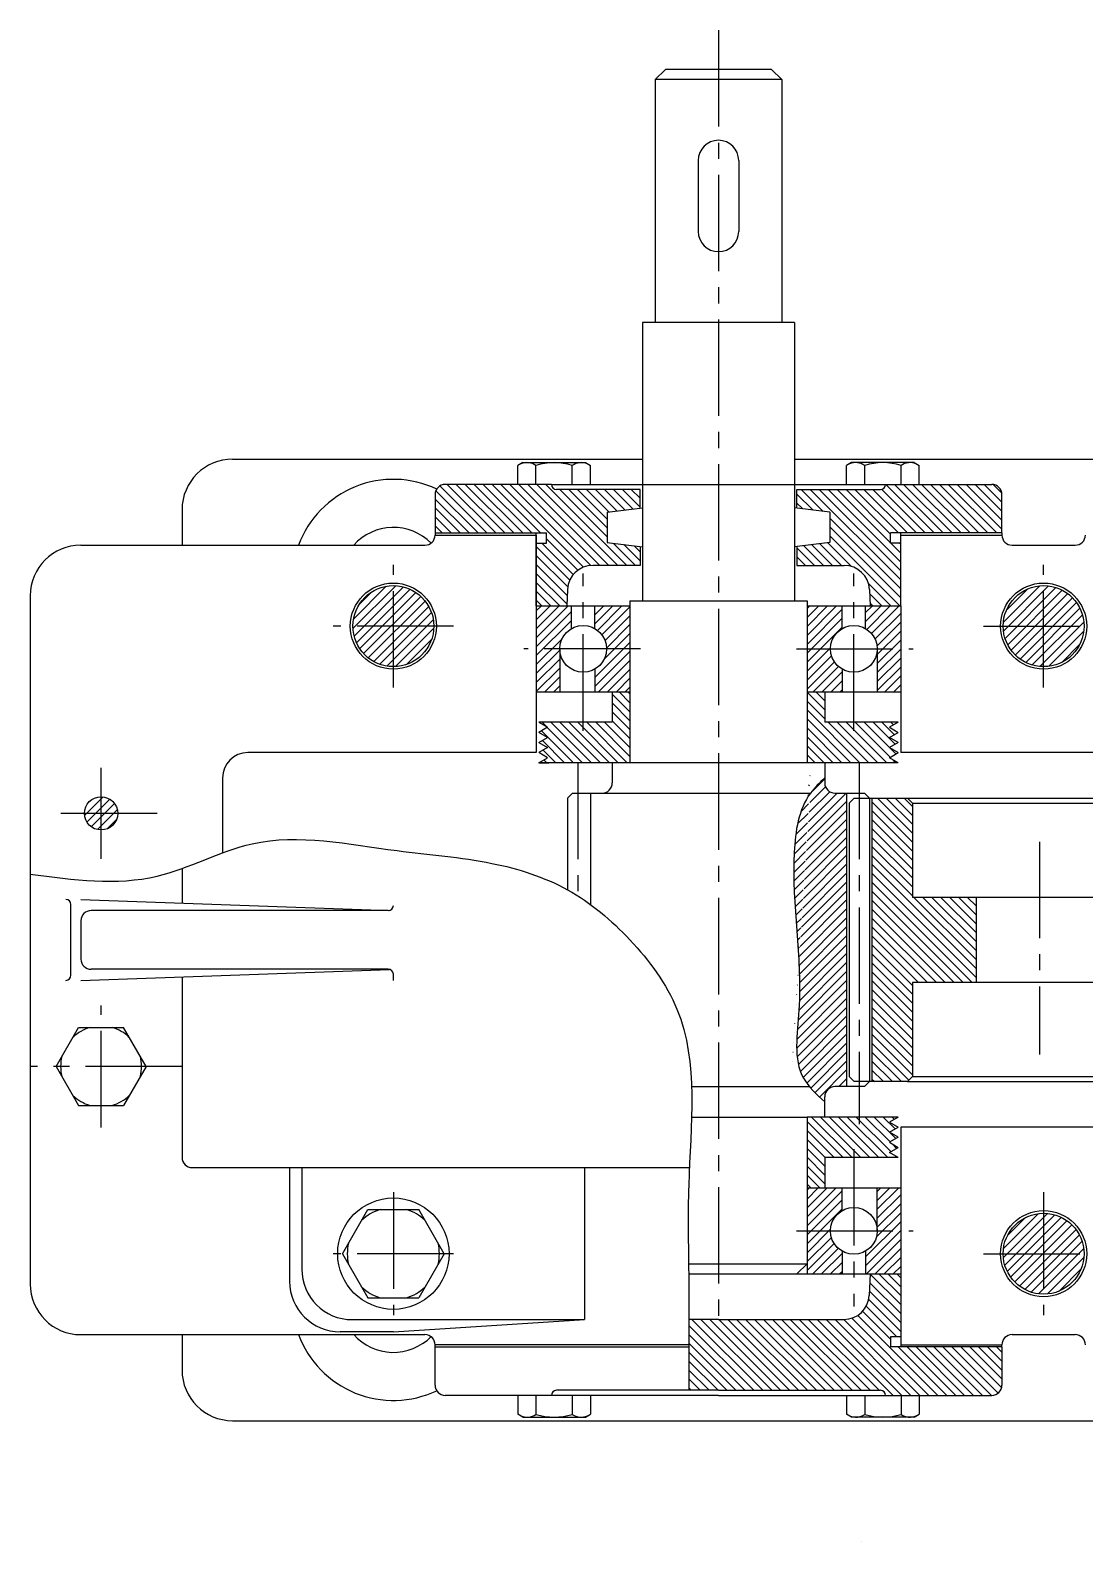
# Model space of a CAD drawing. Header units: millimetres. Extents: x -601 to 2123, y -864 to 718.
# Drawn here: x 1097.4 to 1305.8, y -32.1 to 266.6 of the extents above; entities that cross this region are included whole.
import ezdxf

# ---------------------------------------------------------------- set-up
doc = ezdxf.new("R2010")
doc.units = ezdxf.units.MM
doc.linetypes.add('CENTER2', pattern=[28.575000000000003, 19.05, -3.175, 3.175, -3.175])
for name, color, linetype in [('中心线', 10, 'CENTER2'), ('剖面层', 4, 'Continuous'), ('粗实线', 5, 'Continuous')]:
    doc.layers.add(name, color=color, linetype=linetype)
pattern_1 = [(135, (1080.911587964576, 2002.838525677086), (-0.8838834764831844, -0.8838834764831844), [])]
pattern_2 = [(45, (1080.911587964576, 2002.838525677086), (-0.8838834764831844, 0.8838834764831844), [])]

msp = doc.modelspace()

# ---------------------------------------------------------------- hatches: boundary and pattern name
at = {"layer": '剖面层'}
h = msp.add_hatch(dxfattribs=at)
h.set_pattern_fill('ANSI31', color=256, scale=10, angle=90)
h.set_pattern_definition(pattern_1)
h.paths.add_polyline_path([(1279.414327758138, 176.8145910392204), (1266.414327758138, 176.8145910392204, -0.4142135623730951), (1265.414327758138, 175.8145910392204), (1248.914327758138, 175.8145910392204), (1248.914327758138, 172.1126906850893), (1255.414327758138, 171.3145910392204), (1255.414327758138, 165.3145910392204), (1248.914327758138, 164.5164913933515), (1248.914327758138, 160.8145910392204), (1258.258081660998, 160.8145910392204, -0.3996556435778324), (1263.251843355501, 156.064279121664), (1263.414327758138, 152.8145910392204), (1269.414327758138, 152.8145910392204), (1269.414327758138, 165.2145910392205), (1267.414327758138, 165.2145910392205), (1267.414327758138, 167.2145910392205), (1279.414327758138, 167.2145910392205)])
h.paths.add_polyline_path([(1289.414327758138, 174.8145910392204, 0.4142135623730951), (1287.414327758138, 176.8145910392204), (1279.414327758138, 176.8145910392204), (1279.414327758138, 167.2145910392205), (1283.914327758138, 167.2145910392205), (1289.414327758138, 167.2145910392203)])
h.paths.add_polyline_path([(1211.414327758138, 171.3145910392204), (1217.914327758138, 172.1126906850893), (1217.914327758138, 175.8145910392204), (1201.414327758138, 175.8145910392204, -0.414213562373096), (1200.414327758138, 176.8145910392204), (1187.414327758138, 176.8145910392204), (1187.414327758138, 167.2145910392205), (1199.414327758138, 167.2145910392205), (1199.414327758138, 165.2145910392205), (1197.414327758138, 165.2145910392205), (1197.414327758138, 152.8145910392204), (1203.414327758138, 152.8145910392204), (1203.576812160775, 156.0642791216642, -0.3996556435778316), (1208.570573855278, 160.8145910392204), (1217.914327758137, 160.8145910392204), (1217.914327758137, 164.5164913933515), (1211.414327758138, 165.3145910392204)])
h.paths.add_polyline_path([(1187.414327758138, 176.8145910392204), (1179.414327758138, 176.8145910392204, 0.4142135623730951), (1177.414327758138, 174.8145910392204), (1177.414327758138, 167.2145910392203), (1182.914327758138, 167.2145910392205), (1187.414327758138, 167.2145910392205)])
h = msp.add_hatch(dxfattribs=at)
h.set_pattern_fill('ANSI31', color=256, scale=10)
h.set_pattern_definition([(45, (1493.643156202619, 2002.838525677086), (-0.8838834764831844, 0.8838834764831844), [])])
h.paths.add_polyline_path([(1169.164327758138, 156.81459103922, 0.4142135623730951), (1161.164327758138, 148.81459103922), (1169.164327758138, 148.81459103922)])
h.paths.add_polyline_path([(1169.164327758138, 156.81459103922), (1169.164327758138, 148.81459103922), (1177.164327758138, 148.81459103922, 0.4142135623730951)])
h.paths.add_polyline_path([(1177.164327758138, 148.81459103922), (1169.164327758138, 148.81459103922), (1169.164327758138, 140.81459103922, 0.4142135623730951)])
h.paths.add_polyline_path([(1169.164327758138, 148.81459103922), (1161.164327758138, 148.81459103922, 0.4142135623730951), (1169.164327758138, 140.81459103922)])
h.paths.add_polyline_path([(1297.664327758138, 156.8145910392204, 0.4142135623731117), (1289.664327758138, 148.81459103922), (1297.664327758138, 148.81459103922)])
h.paths.add_polyline_path([(1297.664327758138, 156.8145910392204), (1297.664327758138, 148.81459103922), (1305.664327758138, 148.81459103922, 0.4142135623731117)])
h.paths.add_polyline_path([(1305.664327758138, 148.81459103922), (1297.664327758138, 148.81459103922), (1297.664327758138, 140.8145910392204, 0.4142135623730784)])
h.paths.add_polyline_path([(1297.664327758138, 148.81459103922), (1289.664327758138, 148.81459103922, 0.4142135623730784), (1297.664327758138, 140.8145910392204)])
h.paths.add_polyline_path([(1439.164327758137, 156.8145910392204, 0.414213562373079), (1431.164327758138, 148.8145910392204), (1439.164327758138, 148.8145910392207)])
h.paths.add_polyline_path([(1439.164327758137, 156.8145910392204), (1439.164327758138, 148.8145910392204), (1447.164327758138, 148.8145910392207, 0.4142135623731026)])
h.paths.add_polyline_path([(1447.164327758138, 148.8145910392207), (1439.164327758138, 148.8145910392204), (1439.164327758138, 140.8145910392204, 0.4142135623731054)])
h.paths.add_polyline_path([(1439.164327758138, 148.8145910392207), (1431.164327758138, 148.8145910392204, 0.4142135623730929), (1439.164327758138, 140.8145910392204)])
h.paths.add_polyline_path([(1439.164327758138, 32.81459103922043, 0.4142135623730769), (1431.164327758138, 24.81459103922134), (1439.164327758138, 24.81459103922157)])
h.paths.add_polyline_path([(1439.164327758138, 32.81459103922043), (1439.164327758138, 24.81459103922157), (1447.164327758138, 24.81459103922157, 0.4142135623730377)])
h.paths.add_polyline_path([(1447.164327758138, 24.81459103922157), (1439.164327758138, 24.81459103922157), (1439.164327758138, 16.81459103922043, 0.4142135623731201)])
h.paths.add_polyline_path([(1439.164327758138, 24.81459103922157), (1431.164327758138, 24.81459103922134, 0.414213562373145), (1439.164327758138, 16.81459103922043)])
h.paths.add_polyline_path([(1297.664327758138, 32.81459103922043), (1297.664327758138, 24.81459103922089), (1305.664327758138, 24.81459103922089, 0.4142135623730784)])
h.paths.add_polyline_path([(1297.664327758138, 32.81459103922043, 0.4142135623730784), (1289.664327758138, 24.81459103922089), (1297.664327758138, 24.81459103922089)])
h.paths.add_polyline_path([(1297.664327758138, 24.81459103922089), (1289.664327758138, 24.81459103922089, 0.4142135623731117), (1297.664327758138, 16.81459103922043)])
h.paths.add_polyline_path([(1305.664327758138, 24.81459103922089), (1297.664327758138, 24.81459103922089), (1297.664327758138, 16.81459103922043, 0.4142135623731117)])
h = msp.add_hatch(dxfattribs=at)
h.set_pattern_fill('ANSI31', color=256, scale=10)
h.set_pattern_definition(pattern_2)
h.paths.add_polyline_path([(1215.914327758138, 152.8145910392204), (1208.993133578713, 152.8145910392204), (1208.993133578713, 148.3105000034059, -0.2668573830482483), (1211.289327758138, 144.3145910392204), (1215.914327758138, 144.3145910392204)])
h.paths.add_polyline_path([(1215.914327758138, 144.3145910392204), (1211.289327758138, 144.3145910392204, -0.2668573830482483), (1208.993133578713, 140.318682075035), (1208.993133578713, 135.8145910392204), (1215.914327758138, 135.8145910392204)])
h.paths.add_polyline_path([(1202.039327758138, 144.3145910392204), (1197.414327758138, 144.3145910392204), (1197.414327758138, 135.8145910392204), (1202.039327758138, 135.8145910392204)])
h.paths.add_polyline_path([(1204.351827758138, 148.3199585317234), (1204.351827758138, 152.8145910392204), (1197.414327758138, 152.8145910392204), (1197.414327758138, 144.3145910392204), (1202.039327758138, 144.3145910392204, -0.2679491924311208)])
h.paths.add_polyline_path([(1257.835521937563, 152.8145910392204), (1250.914327758138, 152.8145910392204), (1250.914327758138, 144.3145910392204), (1255.539327758138, 144.3145910392204, -0.2668573830482483), (1257.835521937563, 148.3105000034059)])
h.paths.add_polyline_path([(1269.414327758138, 152.8145910392204), (1262.476827758138, 152.8145910392204), (1262.476827758138, 148.3199585317234, -0.2679491924311208), (1264.789327758138, 144.3145910392204), (1269.414327758138, 144.3145910392204)])
h.paths.add_polyline_path([(1269.414327758138, 144.3145910392204), (1264.789327758138, 144.3145910392204), (1264.789327758138, 135.8145910392204), (1269.414327758138, 135.8145910392204)])
h.paths.add_polyline_path([(1257.835521937563, 140.318682075035, -0.2668573830482464), (1255.539327758138, 144.3145910392204), (1250.914327758138, 144.3145910392204), (1250.914327758138, 135.8145910392204), (1257.835521937563, 135.8145910392204)])
h = msp.add_hatch(dxfattribs=at)
h.set_pattern_fill('ANSI31', color=256, scale=10, angle=90)
h.set_pattern_definition(pattern_1)
h.paths.add_polyline_path([(1268.914327758138, 123.8145910392204), (1267.182276950568, 124.8145910392195), (1268.914327758137, 125.8145910392204), (1267.182276950568, 126.8145910392213), (1268.914327758138, 127.8145910392204), (1267.182276950569, 128.8145910392204), (1268.914327758138, 129.8145910392204), (1254.414327758138, 129.8145910392204), (1254.414327758138, 135.8145910392204), (1250.914327758138, 135.8145910392204), (1250.914327758138, 121.8145910392204), (1268.914327758138, 121.8145910392204), (1267.182276950569, 122.8145910392204)])
h.paths.add_polyline_path([(1215.914327758138, 135.8145910392204), (1212.414327758138, 135.8145910392204), (1212.414327758138, 129.8145910392204), (1197.914327758138, 129.8145910392204), (1199.646378565707, 128.8145910392204), (1197.914327758138, 127.8145910392204), (1199.646378565707, 126.8145910392213), (1197.914327758139, 125.8145910392204), (1199.646378565707, 124.8145910392195), (1197.914327758138, 123.8145910392204), (1199.646378565707, 122.8145910392204), (1197.914327758138, 121.8145910392204), (1215.914327758138, 121.8145910392204)])
h = msp.add_hatch(dxfattribs=at)
h.set_pattern_fill('ANSI31', color=256, scale=10)
h.set_pattern_definition(pattern_2)
edge = h.paths.add_edge_path()
edge.add_line((1258.737827758138, 115.8145910392204), (1256.414327758138, 115.8145910392204))
edge.add_arc((1256.414327758138, 117.8145910392204), 2, 180, 270, ccw=False)
edge.add_line((1254.414327758138, 117.8145910392204), (1254.414327758138, 118.8145910392204))
edge.add_spline(control_points=[(1254.414327758138, 118.8145910392204), (1253.405519221781, 117.8582335123242), (1252.396710685424, 116.901875985428), (1251.589753669519, 115.8145910392204)], knot_values=[0, 0, 0, 0, 4.120463418366456, 4.120463418366456, 4.120463418366456, 4.120463418366456], degree=3, periodic=0)
edge.add_spline(control_points=[(1251.589753669519, 115.81459103922), (1249.215707655106, 112.6158277318821), (1246.97369458577, 97.12516172471078), (1250.968382528329, 79.75601462707164), (1247.98866850626, 62.44594919613678), (1250.934079617239, 58.35857421057381), (1251.390890181435, 57.81459103922066)], knot_values=[4.120463418366437, 4.120463418367109, 4.120463418367109, 4.120463418367109, 16.24275687775018, 47.46852893032376, 60.8919792739131, 63.04547159645701, 63.04547159645701, 63.04547159645701, 63.04547159645701], degree=3, periodic=0)
edge.add_spline(control_points=[(1251.390890181435, 57.81459103922066), (1252.27485528691, 56.76193994239839), (1253.344591522524, 55.78826549080941), (1254.414327758138, 54.81459103922043)], knot_values=[63.04547159645701, 63.04547159645701, 63.04547159645701, 63.04547159645701, 67.21265208052579, 67.21265208052579, 67.21265208052579, 67.21265208052579], degree=3, periodic=0)
edge.add_line((1254.414327758138, 54.81459103922043), (1254.414327758138, 55.81459103922043))
edge.add_arc((1256.414327758138, 55.81459103922043), 2, 90, 180, ccw=False)
edge.add_line((1256.414327758138, 57.81459103922043), (1258.737827758138, 57.81459103922043))
edge.add_line((1258.737827758138, 57.81459103922043), (1258.737827758138, 115.8145910392204))
h = msp.add_hatch(dxfattribs=at)
h.set_pattern_fill('ANSI31', color=256, scale=10)
h.set_pattern_definition([(45, (1128.47115620262, 2086.838510943959), (-0.8838834764831844, 0.8838834764831844), [])])
h.paths.add_polyline_path([(1114.698327758095, 111.8145763060934), (1111.414327758138, 111.8145763060934), (1111.414327758138, 108.5305763061367, 0.4142135623730951)])
h.paths.add_polyline_path([(1111.414327758138, 115.0985763060501), (1111.414327758138, 111.8145763060934), (1114.698327758095, 111.8145763060934, 0.4142135623730951)])
h.paths.add_polyline_path([(1111.414327758138, 115.0985763060501, 0.4142135623730951), (1108.130327758182, 111.8145763060934), (1111.414327758138, 111.8145763060934)])
h.paths.add_polyline_path([(1111.414327758138, 111.8145763060934), (1108.130327758182, 111.8145763060934, 0.4142135623730951), (1111.414327758138, 108.5305763061367)])
h = msp.add_hatch(dxfattribs=at)
h.set_pattern_fill('ANSI31', color=256, scale=10, angle=90)
h.set_pattern_definition(pattern_1)
h.paths.add_polyline_path([(1339.414327758138, 113.8145910392202), (1338.414327758138, 114.8145910392202), (1336.914327758138, 114.8145910392202), (1323.014327758138, 114.8145910392204), (1322.014327758138, 113.8145910392204), (1322.014327758138, 95.21459103922052), (1309.445202758138, 95.21459103922075), (1309.445202758138, 78.41459103922102), (1322.014327758138, 78.41459103922057), (1322.014327758138, 59.8145910392202), (1323.014327758138, 58.8145910392202), (1338.414327758138, 58.8145910392202), (1339.414327758138, 59.8145910392202)])
h.paths.add_polyline_path([(1271.737827758139, 95.21459103922098), (1271.73782775814, 113.8145910392195), (1270.73782775814, 114.8145910392195), (1263.737827758138, 114.8145910392197), (1263.737827758138, 58.8145910392202), (1270.737827758137, 58.81459103922043), (1271.737827758137, 59.81459103922043), (1271.737827758138, 78.41459103922216), (1284.306952758138, 78.4145910392217), (1284.306952758138, 95.21459103922098)])
h.paths.add_polyline_path([(1397.414327758138, 59.8145910392202), (1398.414327758139, 58.81459103921952), (1399.414327758138, 58.81459103921952), (1413.814327758138, 58.8145910392202), (1414.814327758138, 59.8145910392202), (1414.814327758138, 78.41459103922057), (1427.383452758138, 78.41459103922102), (1427.383452758138, 95.21459103922052), (1414.814327758138, 95.21459103922052), (1414.814327758138, 113.81459103922), (1413.814327758138, 114.81459103922), (1398.414327758138, 114.8145910392202), (1397.414327758138, 113.8145910392202)])
h.paths.add_polyline_path([(1465.090827758137, 78.41459103922216), (1465.090827758138, 59.81459103921998), (1466.090827758138, 58.81459103921998), (1473.090827758138, 58.81459103921998), (1473.090827758136, 114.8145910392202), (1466.090827758136, 114.8145910392202), (1465.090827758136, 113.8145910392202), (1465.090827758137, 95.21459103922098), (1452.521702758138, 95.21459103922075), (1452.521702758138, 78.4145910392217)])
h = msp.add_hatch(dxfattribs=at)
h.set_pattern_fill('ANSI31', color=256, scale=10, angle=90)
h.set_pattern_definition(pattern_1)
h.paths.add_polyline_path([(1267.182276950569, 48.81459103922043), (1268.914327758138, 49.81459103922043), (1267.182276950569, 50.81459103922043), (1268.914327758138, 51.81459103922043), (1250.914327758138, 51.81459103922043), (1250.914327758138, 37.81459103922043), (1254.414327758138, 37.81459103922043), (1254.414327758138, 43.81459103922043), (1268.914327758138, 43.81459103922043), (1267.182276950569, 44.81459103922043), (1268.914327758138, 45.81459103922043), (1267.182276950569, 46.81459103922043), (1268.914327758138, 47.81459103922043)])
h.paths.add_polyline_path([(1289.414327758138, 6.414591039220568), (1283.914327758138, 6.41459103922034), (1267.414327758138, 6.41459103922034), (1267.414327758138, 8.41459103922034), (1269.414327758138, 8.41459103922034), (1269.414327758138, 20.81459103922066), (1263.414327758138, 20.81459103922066), (1263.2018433717, 16.56490297420828, -0.3996556445898844), (1258.208081676325, 11.81459103922043), (1233.414327758138, 11.81459103922043), (1233.414327758138, -2.185408960779569), (1265.414327758138, -2.185408960779569, -0.4142135623730951), (1266.414327758138, -3.185408960779569), (1287.414327758138, -3.185408960779569, 0.4142135623730951), (1289.414327758138, -1.185408960779569)])
edge = h.paths.add_edge_path()
edge.add_line((1233.414327758138, 11.81459103922043), (1227.570090062684, 11.81459103922043))
edge.add_spline(control_points=[(1227.570090062684, 11.81459103921861), (1227.571017779755, 10.14939342972275), (1227.56854284847, 8.482528019895199), (1227.56388169698, 6.814591039220431)], knot_values=[202.0884473698651, 202.0884473698651, 202.0884473698651, 202.0884473698651, 207.0854043535734, 207.0854043535734, 207.0854043535734, 207.0854043535734], degree=3, periodic=0)
edge.add_spline(control_points=[(1227.56388169698, 6.814591039220431), (1227.563509107709, 6.681264451296329), (1227.563122549347, 6.547931016453958), (1227.562722643188, 6.414591039219886)], knot_values=[207.0854043535734, 207.0854043535734, 207.0854043535734, 207.0854043535734, 207.4848362460006, 207.4848362460006, 207.4848362460006, 207.4848362460006], degree=3, periodic=0)
edge.add_spline(control_points=[(1227.562722643188, 6.414591039219886), (1227.554131126811, 3.549937488362502), (1227.539378868286, 0.6822642637914669), (1227.52462660976, -2.185408960779569)], knot_values=[207.4848362460006, 207.4848362460006, 207.4848362460006, 207.4848362460006, 216.0661635620985, 216.0661635620985, 216.0661635620985, 216.0661635620985], degree=3, periodic=0)
edge.add_line((1227.52462660976, -2.185408960779569), (1233.414327758138, -2.185408960779569))
edge.add_line((1233.414327758138, -2.185408960779569), (1233.414327758138, 11.81459103922043))
h = msp.add_hatch(dxfattribs=at)
h.set_pattern_fill('ANSI31', color=256, scale=10)
h.set_pattern_definition(pattern_2)
h.paths.add_polyline_path([(1269.414327758138, 29.31459103922043), (1264.789327758138, 29.31459103922043, -0.2679491924311209), (1262.476827758138, 25.30922354671748), (1262.476827758138, 20.81459103922066), (1269.414327758138, 20.81459103922066)])
h.paths.add_polyline_path([(1269.414327758138, 37.81459103922043), (1264.789327758138, 37.81459103922043), (1264.789327758138, 29.31459103922043), (1269.414327758138, 29.31459103922043)])
h.paths.add_polyline_path([(1257.835521937563, 37.81459103922043), (1250.914327758138, 37.81459103922043), (1250.914327758138, 29.31459103922043), (1255.539327758138, 29.31459103922043, -0.2668573830482464), (1257.835521937563, 33.31050000340588)])
h.paths.add_polyline_path([(1257.835521937563, 25.31868207503499, -0.2668573830482483), (1255.539327758138, 29.31459103922043), (1250.914327758138, 29.31459103922043), (1250.914327758138, 20.81459103922043), (1257.835521937563, 20.81459103922066)])

# ---------------------------------------------------------------- linework, layer by layer
at = {"layer": '中心线'}
for p, q in [((1233.414327758138, 266.5554140271133), (1233.414327758138, 11.81459103922043)), ((1169.164327758138, 136.6949308719725), (1169.164327758138, 160.9342512064673)), ((1206.664327758138, 128.1532261462012), (1206.664327758138, 159.2247709174276)), ((1260.164327758138, 128.1532261462012), (1260.164327758138, 159.2247709174276)), ((1297.664327758138, 136.6949308719725), (1297.664327758138, 160.9342512064673)), ((1181.043796760458, 148.81459103922), (1157.284858755817, 148.81459103922)), ((1285.784858755817, 148.81459103922), (1309.543796760458, 148.81459103922)), ((1218.000884377174, 144.3145910392204), (1194.949174002941, 144.3145910392204)), ((1248.827771139102, 144.3145910392204), (1271.879481513335, 144.3145910392204)), ((1111.414327758138, 102.8465910392204), (1111.414327758138, 120.7825615729662)), ((1205.590827758138, 121.8150555239285), (1205.590827758138, 95.53970774216396)), ((1261.237827758138, 121.8150555239285), (1261.237827758138, 50.38512638452221)), ((1122.497286602065, 111.8145763060934), (1100.331368914212, 111.8145763060934)), ((1296.876077758138, 106.2079955706586), (1296.876077758138, 64.1386848272241)), ((1111.414327758138, 49.76581229865474), (1111.414327758138, 73.86336977978567)), ((1127.414327758138, 61.8145910392202), (1097.414327758138, 61.8145910392202)), ((1260.164327758138, 45.47595593223969), (1260.164327758138, 14.40441116101329)), ((1169.164327758138, 36.93425120646839), (1169.164327758138, 12.69493087197361)), ((1297.664327758138, 36.93425120646839), (1297.664327758138, 12.69493087197361)), ((1248.827771139102, 29.31459103922043), (1271.879481513335, 29.31459103922043)), ((1181.043796760458, 24.81459103922089), (1157.284858755817, 24.81459103922089)), ((1285.784858755817, 24.81459103922089), (1309.543796760458, 24.81459103922089))]:
    msp.add_line(p, q, dxfattribs=at)
at = {"layer": '粗实线'}
for p, q in [((1220.914327758138, 256.8145910392204), (1222.914327758138, 258.8145910392202)), ((1243.914327758138, 258.8145910392207), (1222.914327758138, 258.8145910392202)), ((1245.914327758138, 256.8145910392207), (1243.914327758138, 258.8145910392204)), ((1220.914327758138, 256.8145910392202), (1220.914327758138, 208.8145910392204)), ((1245.914327758138, 256.8145910392204), (1220.914327758138, 256.8145910392204)), ((1245.914327758138, 256.8145910392209), (1245.914327758138, 208.8145910392204)), ((1229.414327758138, 240.8145910392204), (1229.414327758138, 226.8145910392204)), ((1237.414327758138, 240.8145910392204), (1237.414327758138, 226.8145910392204)), ((1248.414327758138, 208.8145910392204), (1218.414327758138, 208.8145910392204)), ((1218.414327758138, 208.8145910392204), (1218.414327758138, 153.8145910392204)), ((1248.414327758138, 208.8145910392204), (1248.414327758138, 153.8145910392204)), ((1137.414327758138, 181.8145910392204), (1218.414327758138, 181.8145910392204)), ((1194.744100844437, 181.1145910392206), (1193.73837305071, 180.5339338267806)), ((1193.73837305071, 176.8145910392202), (1193.73837305071, 180.5339338267806)), ((1194.744100844436, 181.1145910392202), (1207.112645256881, 181.1145910392204)), ((1197.333373050659, 176.8145910392202), (1197.333373050659, 180.5634326836839)), ((1204.523373050659, 176.8145910392204), (1204.523373050659, 180.5634326836839)), ((1207.112645256881, 181.1145910392206), (1208.118373050608, 180.5339338267806)), ((1208.118373050608, 176.8145910392207), (1208.118373050608, 180.5339338267806)), ((1248.414327758138, 181.8145910392204), (1483.586327758138, 181.8145910392202)), ((1259.716010259395, 181.1145910392206), (1258.710282465668, 180.5339338267806)), ((1258.710282465668, 176.8145910392207), (1258.710282465668, 180.5339338267806)), ((1272.08455467184, 181.1145910392202), (1259.716010259395, 181.1145910392204)), ((1262.305282465617, 176.8145910392204), (1262.305282465617, 180.5634326836839)), ((1269.495282465617, 176.8145910392202), (1269.495282465617, 180.5634326836839)), ((1272.084554671839, 181.1145910392206), (1273.090282465566, 180.5339338267806)), ((1273.090282465565, 176.8145910392202), (1273.090282465566, 180.5339338267806)), ((1200.414327758138, 176.8145910392204), (1179.414327758138, 176.8145910392204)), ((1200.414327758138, 176.8145910392204), (1200.414327758138, 176.8145910392204)), ((1200.414327758138, 176.8145910392204), (1266.414327758138, 176.8145910392204)), ((1266.414327758138, 176.8145910392204), (1287.414327758138, 176.8145910392204)), ((1266.414327758138, 176.8145910392204), (1266.414327758138, 176.8145910392204)), ((1177.414327758138, 174.8145910392204), (1177.414327758138, 167.2145910392203)), ((1217.914327758138, 175.8145910392204), (1201.414327758138, 175.8145910392204)), ((1217.914327758138, 172.1126906850893), (1217.914327758138, 175.8145910392204)), ((1248.914327758138, 172.1126906850893), (1248.914327758138, 175.8145910392204)), ((1248.914327758138, 175.8145910392204), (1265.414327758138, 175.8145910392204)), ((1289.414327758138, 167.2145910392203), (1289.414327758138, 174.8145910392204)), ((1127.414327758138, 171.8145910392204), (1127.414327758138, 164.81459103922)), ((1211.414327758138, 171.3145910392204), (1218.414327758138, 172.1740829655407)), ((1211.414327758138, 171.3145910392204), (1211.414327758138, 165.3145910392204)), ((1255.414327758138, 171.3145910392204), (1248.414327758138, 172.1740829655407)), ((1255.414327758138, 171.3145910392204), (1255.414327758138, 165.3145910392204)), ((1107.414327758138, 164.8145910392197), (1175.414327758138, 164.8145910392204)), ((1177.414327758138, 167.2145910392203), (1182.914327758138, 167.2145910392205)), ((1177.414327758138, 167.2145910392203), (1177.414327758138, 166.8145910392204)), ((1177.414327758138, 166.8145910392207), (1197.414327758138, 166.8145910392204)), ((1182.914327758138, 167.2145910392205), (1199.414327758138, 167.2145910392205)), ((1197.414327758138, 166.8145910392204), (1197.414327758138, 167.2145910392205)), ((1197.414327758138, 166.8145910392204), (1197.414327758138, 123.8145910392204)), ((1197.414327758138, 152.8145910392204), (1197.414327758138, 166.8145910392204)), ((1197.414327758138, 165.2145910392205), (1199.414327758138, 165.2145910392205)), ((1199.414327758138, 165.2145910392205), (1199.414327758138, 167.2145910392205)), ((1211.414327758138, 165.3145910392204), (1218.414327758138, 164.4550991129001)), ((1217.914327758137, 164.5164913933518), (1217.914327758137, 160.8145910392204)), ((1255.414327758138, 165.3145910392204), (1248.414327758138, 164.4550991129001)), ((1248.914327758138, 164.5164913933518), (1248.914327758138, 160.8145910392204)), ((1283.914327758138, 167.2145910392205), (1267.414327758138, 167.2145910392205)), ((1267.414327758138, 165.2145910392205), (1267.414327758138, 167.2145910392205)), ((1269.414327758138, 165.2145910392205), (1267.414327758138, 165.2145910392205)), ((1269.414327758138, 166.8145910392204), (1269.414327758138, 167.2145910392205)), ((1269.414327758138, 166.8145910392204), (1289.414327758138, 166.8145910392204)), ((1269.414327758138, 152.8145910392204), (1269.414327758138, 166.8145910392204)), ((1289.414327758138, 167.2145910392203), (1283.914327758138, 167.2145910392205)), ((1289.414327758138, 167.2145910392203), (1289.414327758138, 166.8145910392204)), ((1291.414327758138, 164.8145910392204), (1303.914327758138, 164.8145910392204)), ((1217.914327758137, 160.8145910392204), (1208.570573855278, 160.8145910392204)), ((1248.914327758138, 160.8145910392204), (1258.258081660998, 160.8145910392204)), ((1203.576812160775, 156.0642791216642), (1203.414327758138, 152.8145910392204)), ((1263.251843355501, 156.0642791216642), (1263.414327758138, 152.8145910392204)), ((1097.414327758138, 154.8145910392197), (1097.414327758139, 18.81459103921998)), ((1197.414327758138, 152.8145910392204), (1215.914327758138, 152.8145910392204)), ((1204.351827758138, 148.3199585317234), (1204.351827758138, 152.8145910392204)), ((1208.993133578713, 148.3105000034059), (1208.993133578713, 152.8145910392204)), ((1215.914327758138, 153.8145910392204), (1215.914327758138, 121.8145910392204)), ((1215.914327758138, 153.8145910392204), (1250.914327758138, 153.8145910392204)), ((1250.914327758138, 153.8145910392204), (1250.914327758138, 135.8145910392204)), ((1250.914327758138, 152.8145910392204), (1269.414327758138, 152.8145910392204)), ((1257.835521937563, 148.3105000034059), (1257.835521937563, 152.8145910392204)), ((1262.476827758138, 148.3199585317234), (1262.476827758138, 152.8145910392204)), ((1269.414327758138, 152.8145910392204), (1269.414327758138, 135.8145910392204)), ((1202.039327758138, 144.3145910392204), (1202.039327758138, 135.8145910392204)), ((1264.789327758138, 144.3145910392204), (1264.789327758138, 135.8145910392204)), ((1208.993133578713, 140.3186820750352), (1208.993133578713, 135.8145910392204)), ((1257.835521937563, 140.318682075035), (1257.835521937563, 135.8145910392204)), ((1197.414327758138, 135.8145910392204), (1215.914327758138, 135.8145910392204)), ((1212.414327758138, 135.8145910392204), (1212.414327758138, 129.8145910392204)), ((1250.914327758138, 135.8145910392204), (1269.414327758138, 135.8145910392204)), ((1250.914327758138, 135.8145910392204), (1250.914327758138, 121.8145910392204)), ((1254.414327758138, 135.8145910392204), (1254.414327758138, 129.8145910392204)), ((1269.414327758138, 135.8145910392204), (1269.414327758138, 123.8145910392204)), ((1212.414327758138, 129.8145910392204), (1197.914327758138, 129.8145910392204)), ((1197.914327758138, 129.8145910392204), (1199.646378565707, 128.8145910392204)), ((1199.646378565707, 128.8145910392204), (1197.914327758138, 127.8145910392204)), ((1268.914327758138, 129.8145910392204), (1254.414327758138, 129.8145910392204)), ((1268.914327758138, 129.8145910392204), (1267.182276950569, 128.8145910392204)), ((1267.182276950569, 128.8145910392204), (1268.914327758138, 127.8145910392204)), ((1199.646378565707, 126.8145910392213), (1197.914327758138, 127.8145910392204)), ((1197.914327758139, 125.8145910392204), (1199.646378565707, 126.8145910392213)), ((1197.914327758139, 125.8145910392204), (1199.646378565707, 124.8145910392195)), ((1267.182276950568, 126.8145910392213), (1268.914327758138, 127.8145910392204)), ((1268.914327758137, 125.8145910392204), (1267.182276950568, 126.8145910392213)), ((1268.914327758137, 125.8145910392204), (1267.182276950568, 124.8145910392195)), ((1197.414327758138, 123.8145910392204), (1140.414327758138, 123.8145910392202)), ((1199.646378565707, 124.8145910392195), (1197.914327758138, 123.8145910392204)), ((1199.646378565707, 122.8145910392204), (1197.914327758138, 123.8145910392204)), ((1197.914327758138, 121.8145910392204), (1199.646378565707, 122.8145910392204)), ((1267.182276950568, 124.8145910392195), (1268.914327758138, 123.8145910392204)), ((1267.182276950569, 122.8145910392204), (1268.914327758138, 123.8145910392204)), ((1268.914327758138, 121.8145910392204), (1267.182276950569, 122.8145910392204)), ((1325.914327758138, 123.8145910392204), (1269.414327758138, 123.8145910392204)), ((1268.914327758138, 121.8145910392204), (1197.914327758138, 121.8145910392204)), ((1197.914327758138, 121.8145910392204), (1199.914327758138, 121.8145910392204)), ((1212.41711152165, 121.8085816002008), (1212.418254368999, 117.8151634046708)), ((1254.414327758138, 121.8145910392204), (1254.414327758138, 117.8145910392204)), ((1268.914327758138, 121.8145910392204), (1266.914327758138, 121.8145910392204)), ((1135.414327758138, 118.8145910392202), (1135.414327758138, 104.0127446326164)), ((1203.590827758138, 114.8145910392204), (1204.590827758138, 115.8145910392204)), ((1203.590827758138, 114.8145910392204), (1203.590827758138, 96.72038876748479)), ((1204.590827758138, 115.8145910392204), (1210.4182544509, 115.8145910392204)), ((1208.090827758138, 115.8145910392204), (1208.090827758138, 93.84051195504344)), ((1210.4182544509, 115.8145910392204), (1251.589753669518, 115.8145910392202)), ((1256.414327758138, 115.8145910392204), (1262.237827758138, 115.8145910392204)), ((1258.737827758138, 115.8145910392204), (1258.737827758138, 57.81459103922043)), ((1259.237827758138, 113.8145910392197), (1260.237827758138, 114.8145910392197)), ((1259.237827758138, 113.8145910392197), (1259.237827758138, 59.81459103921998)), ((1260.237827758138, 114.8145910392197), (1270.73782775814, 114.8145910392195)), ((1262.237827758138, 115.8145910392204), (1263.237827758138, 114.8145910392204)), ((1263.237827758138, 114.8145910392204), (1263.237827758138, 58.81459103922043)), ((1263.737827758138, 114.8145910392204), (1263.737827758138, 58.81459103922043)), ((1271.73782775814, 113.8145910392195), (1270.73782775814, 114.8145910392195)), ((1270.737827758137, 114.8145910392207), (1323.014327758138, 114.8145910392209)), ((1271.73782775814, 113.8145910392195), (1271.737827758139, 95.21459103922098)), ((1271.737827758137, 113.8145910392207), (1322.014327758138, 113.8145910392209)), ((1127.414327758138, 100.9298086693884), (1127.414327758138, 94.10034506893044)), ((1105.442071344771, 79.81459103921952), (1105.442071344771, 93.81459103922134)), ((1107.43396744817, 94.81459103922157), (1168.396946098068, 92.63532293984099)), ((1168.164327758143, 92.60789103922048), (1109.43396744817, 92.60789103922048)), ((1322.014327758138, 95.21459103922052), (1271.737827758139, 95.21459103922098)), ((1284.306952758138, 95.21459103922052), (1284.306952758138, 78.41459103922057)), ((1107.43396744817, 90.60789103922048), (1107.43396744817, 83.02129103922039)), ((1107.43396744817, 78.8145910392193), (1168.396946098068, 80.99385913859987)), ((1168.164327758143, 81.02129103922039), (1109.43396744817, 81.02129103922039)), ((1127.414327758138, 79.52883700951065), (1127.414327758138, 43.8145910392202)), ((1169.164327758143, 78.81459103922043), (1169.164327758143, 80.02129103922039)), ((1271.737827758138, 78.41459103922216), (1271.737827758137, 59.81459103922043)), ((1322.014327758138, 78.41459103922057), (1271.737827758138, 78.41459103922216)), ((1102.529327758138, 61.81459103922043), (1106.971827758138, 69.50922675184529)), ((1106.971827758138, 69.50922675184529), (1115.856827758138, 69.50922675184506)), ((1120.299327758138, 61.81459103922043), (1115.856827758138, 69.50922675184529)), ((1102.529327758138, 61.81459103922043), (1106.971827758138, 54.11995532659557)), ((1120.299327758138, 61.81459103922043), (1115.856827758138, 54.11995532659557)), ((1259.237827758138, 59.81459103921998), (1260.237827758138, 58.81459103921998)), ((1271.737827758137, 59.81459103922043), (1270.737827758137, 58.81459103922043)), ((1271.737827758137, 59.81459103922043), (1322.014327758138, 59.8145910392202)), ((1228.092827024013, 57.81459103922043), (1251.390890181435, 57.81459103922066)), ((1262.237827758138, 57.81459103922043), (1256.414327758138, 57.81459103922043)), ((1270.737827758137, 58.81459103922043), (1260.237827758138, 58.81459103921998)), ((1263.237827758138, 58.81459103922043), (1262.237827758138, 57.81459103922043)), ((1270.737827758137, 58.81459103922043), (1323.014327758138, 58.8145910392202)), ((1106.971827758138, 54.11995532659557), (1115.856827758138, 54.1199553265958)), ((1254.414327758138, 51.81459103922043), (1254.414327758138, 55.81459103922043)), ((1228.100731796019, 51.8178554678193), (1250.914327758138, 51.81459103922043)), ((1250.914327758138, 51.81459103922043), (1250.914327758138, 20.81459103922043)), ((1268.914327758138, 51.81459103922043), (1250.914327758138, 51.81459103922043)), ((1268.914327758138, 51.81459103922043), (1267.182276950569, 50.81459103922043)), ((1267.182276950569, 50.81459103922043), (1268.914327758138, 49.81459103922043)), ((1267.182276950569, 48.81459103922043), (1268.914327758138, 49.81459103922043)), ((1268.914327758138, 47.81459103922043), (1267.182276950569, 48.81459103922043)), ((1268.914327758138, 47.81459103922043), (1267.182276950569, 46.81459103922043)), ((1269.414327758138, 49.81459103922043), (1269.414327758138, 6.814591039220431)), ((1325.914327758138, 49.81459103922043), (1269.414327758138, 49.81459103922043)), ((1267.182276950569, 46.81459103922043), (1268.914327758138, 45.81459103922043)), ((1267.182276950569, 44.81459103922043), (1268.914327758138, 45.81459103922043)), ((1268.914327758138, 43.81459103922043), (1267.182276950569, 44.81459103922043)), ((1129.414327758138, 41.8145910392202), (1227.664365188612, 41.81459103922043)), ((1148.662312323906, 41.81459103922066), (1148.662312323906, 19.37109103922035)), ((1151.066812323906, 41.81459103922066), (1151.066812323906, 21.77559103922022)), ((1206.922449850072, 41.81459103922066), (1206.922449850072, 11.77559103921999)), ((1254.414327758138, 43.81459103922043), (1254.414327758138, 37.81459103922043)), ((1268.914327758138, 43.81459103922043), (1254.414327758138, 43.81459103922043)), ((1250.914327758138, 37.81459103922043), (1269.414327758138, 37.81459103922043)), ((1257.835521937563, 33.31050000340588), (1257.835521937563, 37.81459103922043)), ((1264.789327758138, 29.31459103922043), (1264.789327758138, 37.81459103922043)), ((1159.09832775821, 24.81458154252505), (1164.131311309403, 33.53200275363861)), ((1164.131311309403, 33.53200275363861), (1174.197344206872, 33.53200275363861)), ((1179.230327758066, 24.81458154252505), (1174.197344206872, 33.53200275363861)), ((1159.09832775821, 24.81458154252459), (1164.131327758173, 16.09716982809232)), ((1179.230327758066, 24.81458154252459), (1174.197327758102, 16.09716982809232)), ((1257.835521937563, 25.31868207503499), (1257.835521937563, 20.81459103922043)), ((1262.476827758138, 25.30922354671748), (1262.476827758138, 20.81459103922043)), ((1227.50174603811, 22.81459103921998), (1250.914327758138, 22.8145910392202)), ((1248.914327758138, 20.81459103922043), (1250.914327758138, 22.81459103922043)), ((1227.524626609762, 20.81459103922043), (1269.414327758138, 20.81459103922066)), ((1263.414327758138, 20.81459103922043), (1263.2018433717, 16.56490297420828)), ((1164.131327758173, 16.09716982809232), (1174.197327758102, 16.09716982809232)), ((1169.164327758138, 9.371091039220346), (1158.662312323906, 9.371091039220346)), ((1161.066812323906, 11.77559103922022), (1206.922449850072, 11.77559103921999)), ((1169.164327758138, 9.371091039220346), (1206.922449850072, 11.77559103921999)), ((1233.414327758138, 11.81459103922043), (1227.570090062688, 11.81459103922043)), ((1233.414327758138, 11.81459103922043), (1258.208081676325, 11.81459103922043)), ((1107.414327758139, 8.814591039219977), (1175.414327758139, 8.814591039220204)), ((1127.414327758138, 8.814591039220204), (1127.414327758138, 1.814591039220431)), ((1227.563881696982, 6.814591039220431), (1177.414327758138, 6.814591039220431)), ((1177.414327758138, 6.414591039220568), (1177.414327758138, 6.814591039220431)), ((1177.414327758138, -1.185408960779569), (1177.414327758138, 6.414591039220568)), ((1177.414327758138, 6.414591039220568), (1182.914327758138, 6.41459103922034)), ((1182.914327758138, 6.41459103922034), (1227.562722643189, 6.41459103922034)), ((1267.414327758138, 8.41459103922034), (1267.414327758138, 6.41459103922034)), ((1269.414327758138, 8.41459103922034), (1267.414327758138, 8.41459103922034)), ((1283.914327758138, 6.41459103922034), (1267.414327758138, 6.41459103922034)), ((1269.414327758138, 6.814591039220431), (1289.414327758138, 6.814591039220431)), ((1269.414327758138, 6.814591039220431), (1269.414327758138, 6.41459103922034)), ((1289.414327758138, 6.414591039220568), (1283.914327758138, 6.41459103922034)), ((1289.414327758138, 6.414591039220568), (1289.414327758138, 6.814591039220431)), ((1289.414327758138, 6.414591039220568), (1289.414327758138, -1.185408960779569)), ((1291.414327758138, 8.814591039220431), (1303.914327758138, 8.814591039220431)), ((1233.414327758138, -2.185408960779569), (1201.414327758138, -2.185408960779569)), ((1233.414327758138, -2.185408960779569), (1265.414327758138, -2.185408960779569)), ((1233.414327758138, -3.185408960779569), (1179.414327758138, -3.185408960779569)), ((1193.73837305071, -3.185408960779341), (1193.73837305071, -6.904751748339777)), ((1197.333373050659, -3.185408960779341), (1197.333373050659, -6.934250605243051)), ((1200.414327758138, -3.185408960779569), (1200.414327758138, -3.185408960779569)), ((1200.414327758138, -3.185408960779569), (1200.414327758138, -3.185408960779569)), ((1204.523373050659, -3.185408960779569), (1204.523373050659, -6.934250605243051)), ((1208.118373050608, -3.185408960779796), (1208.118373050608, -6.904751748339777)), ((1233.414327758138, -3.185408960779569), (1287.414327758138, -3.185408960779569)), ((1258.710282465668, -3.185408960779796), (1258.710282465668, -6.904751748339777)), ((1262.305282465617, -3.185408960779569), (1262.305282465617, -6.934250605243051)), ((1266.414327758138, -3.185408960779569), (1266.414327758138, -3.185408960779569)), ((1269.495282465617, -3.185408960779341), (1269.495282465617, -6.934250605243051)), ((1273.090282465565, -3.185408960779341), (1273.090282465566, -6.904751748339777)), ((1137.414327758138, -8.185408960779569), (1348.414327758138, -8.185408960780023)), ((1194.744100844437, -7.48540896077975), (1193.73837305071, -6.904751748339777)), ((1194.744100844436, -7.485408960779296), (1207.112645256881, -7.485408960779523)), ((1207.112645256881, -7.48540896077975), (1208.118373050608, -6.904751748339777)), ((1259.716010259395, -7.48540896077975), (1258.710282465668, -6.904751748339777)), ((1272.08455467184, -7.485408960779296), (1259.716010259395, -7.485408960779523)), ((1272.084554671839, -7.48540896077975), (1273.090282465566, -6.904751748339777)), ((1261.615410270704, -32.11154885906217), (1261.615410270704, -32.11154885906217))]:
    msp.add_line(p, q, dxfattribs=at)
for centre, radius in [((1169.164327758138, 148.8145910392204), 8.5), ((1169.164327758138, 148.81459103922), 8), ((1297.664327758138, 148.8145910392204), 8.5), ((1297.664327758138, 148.8145910392204), 8), ((1206.664327758138, 144.3145910392204), 4.625), ((1260.164327758138, 144.3145910392204), 4.625), ((1111.414327758138, 111.8145763060934), 3.283999999956592), ((1169.164327758138, 24.81459103922089), 11), ((1260.164327758138, 29.31459103922043), 4.625), ((1297.664327758138, 24.81459103922043), 8.5), ((1297.664327758138, 24.81459103922043), 8)]:
    msp.add_circle(centre, radius, dxfattribs=at)
for centre, radius, start, end in [((1233.414327758138, 240.8145910392204), 4, 0, 180), ((1233.414327758138, 226.8145910392204), 4, 180, 0), ((1137.414327758138, 171.8145910392204), 10, 90, 180), ((1195.535873050685, 177.9079066559777), 3.206684383242605, 55.90630710031336, 111.682608760222), ((1200.92837305066, 169.1145910392202), 12, 72.56742111551775, 107.4325788844823), ((1206.320873050634, 177.9079066559777), 3.206684383242605, 68.31739123977806, 124.0936928996866), ((1260.507782465642, 177.9079066559777), 3.206684383242605, 55.90630710031336, 111.682608760222), ((1265.900282465616, 169.1145910392202), 12, 72.56742111551775, 107.4325788844823), ((1271.292782465591, 177.9079066559777), 3.206684383242605, 68.31739123977806, 124.0936928996866), ((1169.164327758141, 157.8145910392204), 20, 64.64995065424075, 159.5126848852816), ((1179.414327758138, 174.8145910392204), 2, 90, 180), ((1201.414327758138, 176.8145910392204), 1, 180, 270), ((1265.414327758138, 176.8145910392204), 1, 270, 0), ((1287.414327758138, 174.8145910392204), 2, 0, 90), ((1169.164327758141, 157.8145910392204), 10.50000000000261, 44.80753898591555, 138.1896851042304), ((1107.414327758138, 154.8145910392197), 10, 90, 180), ((1175.414327758138, 166.8145910392204), 2, 270, 0), ((1291.414327758138, 166.8145910392204), 2, 180, 270), ((1303.914327758138, 166.8145910392204), 2, 270, 0), ((1208.570573855278, 155.8145910392204), 5, 90, 177.1375948000013), ((1258.258081660998, 155.8145910392204), 5, 2.862405199998723, 90), ((1140.414327758138, 118.8145910392202), 5, 90, 180), ((1210.4182544509, 117.8145910392204), 2, 270, 0.01639706254597672), ((1256.414327758138, 117.8145910392204), 2, 180, 270), ((1104.442071344771, 93.81459103922134), 1, 0, 90), ((1109.43396744817, 90.60789103922048), 2, 90, 180), ((1168.164327758143, 93.60789103922048), 1, 270, 0), ((1109.43396744817, 83.02129103922039), 2, 180, 270), ((1168.164327758143, 80.02129103922039), 1, 0, 90), ((1104.442071344771, 79.81459103921952), 1, 270, 0), ((1111.414327758138, 61.81459103922043), 8, 105.8815529531422, 134.1184470468573), ((1111.414327758138, 61.81459103922043), 8, 45.88155295314269, 74.1184470468578), ((1111.414327758138, 61.81459103922043), 8, 165.8815529531331, 194.1184470468669), ((1111.414327758138, 61.81459103922043), 8, 345.8815529531331, 14.11844704686689), ((1256.414327758138, 55.81459103922043), 2, 90, 180), ((1111.414327758138, 61.81459103922043), 8, 225.8815529531427, 254.1184470468578), ((1111.414327758138, 61.81459103922043), 8, 285.8815529531423, 314.1184470468573), ((1129.414327758138, 43.8145910392202), 2, 180, 270), ((1169.164327758137, 24.8145910392218), 9.1, 106.6730943960912, 133.3271179173952), ((1169.164327758137, 24.8145910392218), 9.1, 46.67288208257079, 73.32690560390877), ((1169.164327758137, 24.8145910392218), 9.1, 166.6730983037709, 193.3270098068185), ((1169.164327758137, 24.8145910392218), 9.1, 346.6729901931815, 13.32690169622907), ((1161.066812323906, 21.77559103922022), 10, 180, 270), ((1107.414327758139, 18.81459103921998), 10, 180, 270), ((1158.662312323906, 19.37109103922035), 10, 180, 270), ((1169.164327758137, 24.8145910392218), 9.1, 226.6729901931562, 253.3271140100401), ((1169.164327758137, 24.8145910392218), 9.1, 286.6728859899599, 313.3270098068438), ((1258.208081676325, 16.81459103922043), 5, 270, 357.1375950000018), ((1169.164327758141, 15.81459103921952), 20, 200.4873151147184, 295.3500493457585), ((1169.164327758141, 15.81459103921952), 10.50000000000261, 221.8103148957696, 315.1924610140844), ((1175.414327758139, 6.814591039220204), 2, 0, 90), ((1291.414327758138, 6.814591039220431), 2, 90, 180), ((1303.914327758138, 6.814591039220431), 2, 0, 90), ((1137.414327758138, 1.814591039220431), 10, 180, 270), ((1179.414327758138, -1.185408960779569), 2, 180, 270), ((1201.414327758138, -3.185408960779569), 1, 90, 180), ((1265.414327758138, -3.185408960779569), 1, 0, 90), ((1287.414327758138, -1.185408960779569), 2, 270, 0), ((1195.535873050685, -4.278724577536877), 3.206684383242605, 248.3173912398061, 304.0936928997174), ((1200.92837305066, 4.514591039220704), 12, 252.5674211155177, 287.4325788844823), ((1206.320873050634, -4.278724577536877), 3.206684383242605, 235.9063071003134, 291.682608760222), ((1260.507782465642, -4.278724577536877), 3.206684383242605, 248.3173912397781, 304.0936928997174), ((1265.900282465616, 4.514591039220704), 12, 252.5674211155177, 287.4325788844823), ((1271.292782465591, -4.278724577536877), 3.206684383242605, 235.9063071002826, 291.6826087601938)]:
    msp.add_arc(centre, radius, start, end, dxfattribs=at)
for points in [[(1254.414327758138, 118.8145910392204), (1251.589753669519, 115.8145910392204), (1248.375618960192, 104.1261635664714), (1249.294092265605, 72.91390240092096), (1250.194930099702, 59.52071344819319), (1254.414327758138, 54.81459103922044)], [(1097.414327758138, 99.81342616532561), (1122.516394109618, 99.42677798714523), (1141.274739706824, 105.8061398650179), (1169.895816094977, 104.4529452551879), (1188.654161692182, 101.9398801246216), (1203.590827758138, 96.7203887674848), (1215.921550109582, 86.81459103922022), (1225.203994159245, 73.1361451400162), (1227.52462660976, 38.33973346264339), (1227.52462660976, 20.81459103922043), (1227.52462660976, -2.185408960779569)]]:
    msp.add_spline(points, degree=3, dxfattribs=at)

doc.saveas('drawing.dxf')
